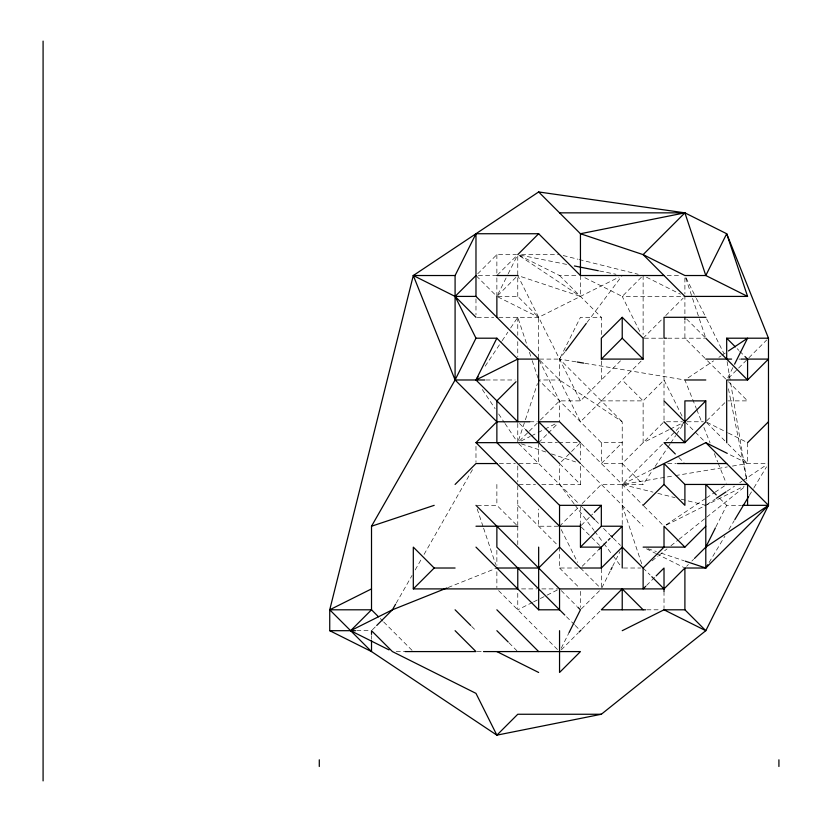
<?xml version="1.0" encoding="UTF-8"?>
<svg xmlns="http://www.w3.org/2000/svg" width="822" height="822" viewBox="0 0 822 822"><rect width="100%" height="100%" fill="white"/><g stroke="black" fill="none" stroke-linecap="round" stroke-linejoin="round"><path stroke-width="0.62" stroke-dasharray="4.11 3.08" d="M518.569 440.253L525.001 420.967M525.402 419.754L537.454 383.597M622.223 524.518L622.223 421.768L559.546 379.98L538.657 359.091L538.657 317.302L517.768 296.413L496.868 296.413L507.606 274.959M508.171 273.829L517.202 255.755M561.241 648.198L569.153 632.385M601.899 587.781L610.931 569.708M612.626 566.317L619.973 551.634M727.819 377.719L732.895 367.557M715.962 526.789L726.689 505.335L741.434 505.335M396.204 603.153L412.038 575.451M415.202 569.913L421.532 558.837M424.07 554.398L472.814 469.095M709.098 562.515L724.932 536.129M728.888 529.532L734.169 520.727M749.345 495.44L753.301 488.843M753.959 487.744L766.494 466.855M485.186 366.17L501.471 341.736M502.18 340.678L507.852 332.18M510.678 327.927L517.768 317.302L527.405 346.237M582.182 503.598L601.334 484.446L643.123 484.446L652.329 470.636M655.155 466.382L667.197 448.329M667.906 447.26L670.033 444.075M670.742 443.017L675.694 435.578M676.403 434.519L683.483 423.895M564.899 351.96L559.546 359.091L559.546 379.98L580.445 421.768L641.376 360.827M587.062 322.399L622.223 275.524M477.726 273.777L496.868 254.625L516.535 254.625M496.868 296.413L496.868 275.524L516.894 255.498M497.742 295.54L516.021 277.261M641.376 277.261L622.223 296.413L583.826 277.209M519.545 440.88L528.433 431.992M529.327 431.098L537.321 423.104M540.403 420.021L559.546 400.879L580.445 400.879L620.487 360.827M538.657 442.657L547.36 433.954M548.233 433.081L557.809 423.505M643.123 338.202L663.138 318.176M665.748 315.566L683.164 298.15M372.387 629.816L375.87 626.333M579.572 443.531L559.546 463.546L580.445 484.446L580.445 464.779M663.138 422.642L622.223 463.546L601.334 463.546L622.223 442.657L601.334 442.657L538.657 379.98L559.546 379.98M559.546 526.224L579.572 506.208M581.308 525.361L592.631 514.038M662.522 444.147L622.223 484.446L652.956 492.121M666.097 440.571L684.901 421.768L703.334 421.768M728.467 378.202L748.03 358.649M748.914 357.755L766.7 339.979M706.663 420.895L726.689 400.879M582.182 566.276L597.851 550.606M581.308 608.927L599.598 590.648M561.323 649.801L578.215 632.909M581.771 629.354L600.45 610.684M646.606 585.428L655.309 576.715M686.647 566.276L688.384 564.529M691.867 561.046L693.614 559.309M652.072 560.851L658.042 556.073M659.038 555.282L666.991 548.911M670.978 545.726L677.945 540.157M678.931 539.366L705.8 517.87M706.786 517.079L745.595 486.038M688.096 377.853L713.588 360.858M718.901 357.323L721.028 355.905M722.086 355.196L725.271 353.07M666.139 524.816L705.44 498.605M706.509 497.896L713.938 492.943M715.006 492.234L724.562 485.864M706.858 504.626L715.356 498.964M727.038 491.176L734.478 486.213M739.79 482.668L741.917 481.26M742.975 480.551L766.351 464.964M498.769 317.302L538.657 317.302L618.843 277.209M521.148 440.962L530.19 436.451M531.32 435.886L536.961 433.06M538.091 432.495L543.743 429.67M544.873 429.105L556.165 423.464M669.098 429.67L643.123 442.657L643.123 400.879L664.012 379.98L682.65 417.247M670.228 429.105L683.77 422.333M651.99 469.557L622.223 484.446L674.143 475.794M666.303 525.083L744.146 486.162M532.451 602.454L517.768 609.801L517.768 591.367M533.57 601.889L539.222 599.074M540.352 598.508L545.993 595.683M547.123 595.118L559.546 588.901M448.206 587.483L495.687 568.485M675.407 475.578L727.326 466.927M732.392 466.084L747.578 463.546L768.478 463.546M521.559 254.625L559.546 254.625M496.868 275.524L475.979 275.524L496.005 295.54M517.768 296.413L517.768 254.625L559.546 275.524L577.979 275.524M667.176 275.524L681.109 275.524M477.243 317.302L493.703 317.302M601.334 334.513L601.334 317.302L580.445 317.302L559.546 359.091L538.657 359.091M644.345 338.202L662.779 338.202M667.7 338.202L704.567 338.202M738.978 359.091L741.434 359.091M486.11 379.98L515.23 379.98M601.334 400.879L643.123 400.879L622.223 379.98M727.922 400.879L747.578 400.879L728.426 381.727M529.789 421.768L537.393 421.768M666.467 421.768L682.445 421.768M540.794 442.657L557.419 442.657M558.693 442.657L577.887 442.657M499.334 463.546L515.312 463.546M518.99 463.546L538.657 463.546L538.657 443.89M667.7 463.546L676.301 463.546M519.031 484.446L535.492 484.446M541.821 484.446L580.445 484.446M477.212 505.335L496.868 505.335L516.894 525.361M558.323 526.224L538.657 526.224L538.657 509.024M559.546 547.123L559.546 568.012L577.979 568.012M623.456 568.012L640.657 568.012M521.559 588.901L536.756 588.901M541.821 588.901L558.282 588.901M646.811 609.801L659.1 609.801M356.769 630.69L370.29 630.69M396.255 651.579L405.236 651.579M477.079 651.579L483.49 651.579M576.006 361.834L559.546 359.091L622.223 421.768M584.874 363.314L684.901 379.98L696.296 408.472M520.285 255.128L566.851 264.448M599.577 270.993L615.935 274.26M563.234 255.55L577.979 259.238M579.212 259.547L638.201 274.291M657.867 493.354L675.068 497.659M681.222 499.19L705.8 505.335M580.445 275.524L580.445 296.413L517.768 275.524L580.445 400.879M521.384 443.859L546.692 452.306M551.511 453.908L575.616 461.943M647.942 548.726L656.377 551.541M661.196 553.144L684.099 560.779M646.503 277.209L680.39 294.153M497.998 296.978L538.657 317.302M706.93 422.333L727.254 432.495M728.384 433.06L747.578 442.657L747.578 463.546L728.384 453.95M646.503 548.819L655.545 553.329M656.675 553.894L683.77 567.447M519.894 256.043L580.445 296.413M737.139 348.641L738.875 350.388M739.749 351.251L744.095 355.607M686.647 319.049L704.927 337.328M704.927 358.217L684.901 338.202L684.901 320.991M707.537 360.827L726.689 379.98M559.546 275.524L601.334 317.302M706.684 422.652L727.131 443.099M728.025 443.993L747.578 463.546M684.901 421.768L694.477 431.345M695.35 432.218L704.927 441.784M678.808 457.453L684.038 462.683M719.723 498.368L726.689 505.335M622.223 463.546L643.123 484.446M581.308 443.531L643.123 505.335M643.986 506.208L663.138 525.361M581.308 464.42L643.123 526.224M519.504 423.505L524.734 428.735M518.651 443.551L578.698 503.598M581.329 506.229L583.106 508.006M595.56 520.449L599.998 524.898M603.553 528.454L609.78 534.67M613.335 538.235L620.446 545.346M643.123 568.012L650.079 574.979M581.308 527.097L590.884 536.674M591.758 537.547L599.598 545.376M517.768 505.335L557.809 545.376M580.445 568.012L600.461 588.038M559.546 568.012L579.572 588.038M561.292 590.648L576.962 606.317M566.512 616.767L574.352 624.597M575.215 625.47L578.698 628.953M498.615 590.648L559.546 651.579M509.065 642.876L516.894 650.716M471.623 626.333L475.979 630.69M380.226 618.504L382.836 621.113M383.71 621.987L412.428 650.716M574.075 503.804L559.546 484.446L559.546 464.779M574.835 504.831L593.946 530.303M594.707 531.32L603.122 542.53M603.882 543.558L612.287 554.768M613.058 555.785L620.702 565.978M482.35 389.546L495.101 408.668M498.646 413.98L504.307 422.477M505.016 423.536L516.35 440.53M686.051 277.805L695.782 297.266M696.347 298.417L706.088 317.878M706.653 319.018L723.822 353.368M639.732 331.42L622.223 296.413L684.901 296.413L684.901 314.847M539.222 360.221L559.546 400.879L559.546 421.768M561.241 529.615L577.619 562.371M696.779 409.654L701.998 422.714M703.899 427.461L710.074 442.894M714.339 453.58L717.668 461.892M718.14 463.074L726.216 483.254M685.712 277.928L692.134 297.215M692.535 298.417L698.967 317.703M699.368 318.915L705.8 338.202M622.223 505.335L641.91 564.395M529.419 352.258L531.824 359.491M532.224 360.694L538.256 378.778M477.181 508.952L483.213 527.036M483.613 528.238L495.666 564.395M728.446 388.796L746.828 480.665M727.11 361.618L747.157 481.908M684.901 277.98L684.901 293.957M664.012 340.657L664.012 400.242M664.012 401.506L664.012 420.504M664.012 591.367L664.012 608.568M643.123 275.524L643.123 334.4M601.334 360.992L601.334 379.98M601.334 442.657L601.334 463.546M601.334 568.649L601.334 587.638M580.445 443.89L580.445 459.868M580.445 506.568L580.445 522.545M580.445 591.367L580.445 607.345M517.768 317.302L517.768 335.212M517.768 341.613L517.768 356.954M517.768 423.474L517.768 442.657M517.768 466.012L517.768 481.99M517.768 485.668L517.768 525.001M517.768 526.224L517.768 544.667M496.868 254.625L496.868 274.291M496.868 484.446L496.868 505.335M496.868 550.288L496.868 565.485M496.868 571.701L496.868 587.679M475.979 298.869L475.979 314.847M475.979 446.346L475.979 462.324M371.513 635.612L371.513 639.29"/><path stroke-width="1.23" d="M371.513 640.523L371.513 651.579L329.735 609.801L413.302 275.524L538.657 191.947L684.901 212.847L726.689 233.736L768.478 338.202L768.478 505.335L705.8 630.69L601.334 714.256L496.868 735.156L371.513 651.579L329.735 630.69L329.735 609.801L371.513 588.901M389.022 649.894L350.624 630.69L371.513 609.801L371.513 526.224L455.09 379.98L455.09 275.524L475.979 233.736L538.657 233.736L580.445 275.524L664.012 275.524M484.846 379.98L455.09 379.98L413.302 275.524L455.09 296.413L475.979 338.202L455.09 379.98L496.868 421.768L529.789 421.768M496.868 338.202L475.979 379.98L517.768 421.768L517.768 359.091L496.868 338.202L475.979 338.202M569.153 632.385L580.445 609.801L577.835 607.191M610.931 569.708L612.061 567.447M734.591 364.167L747.578 338.202L728.456 350.943M694.477 558.436L705.8 547.123L715.397 527.919M395.577 604.262L392.413 609.801L376.743 625.47M475.979 505.335L559.546 588.901L664.012 588.901L684.901 568.012L705.8 568.012L707.773 564.714M734.827 519.627L748.678 496.539M478.106 376.795L475.979 379.98L517.768 359.091L538.657 359.091L538.657 442.657L475.979 442.657L496.868 421.768M565.67 350.932L586.302 323.416M475.979 317.302L455.09 296.413L475.979 275.524M517.768 254.625L538.657 233.736M516.021 381.727L496.868 400.879L496.868 442.657L559.546 505.335L559.546 547.123L538.657 568.012L496.868 568.012M455.09 484.446L475.979 463.546L496.868 463.546M622.223 317.302L601.334 338.202L601.334 359.091L643.123 359.091L643.123 338.202L622.223 317.302L622.223 338.202L601.334 359.091M434.191 568.012L413.302 547.123L413.302 588.901L434.191 568.012L455.09 568.012M594.368 512.301L601.334 505.335L601.334 526.224L580.445 547.123L601.334 547.123L601.334 568.012L580.445 568.012L559.546 547.123M675.324 453.98L664.012 442.657L684.901 442.657L705.8 421.768L705.8 400.879L684.901 421.768L664.012 400.879M598.724 549.733L606.554 541.893M608.301 540.157L610.037 538.42M611.784 536.674L622.223 526.224L601.334 526.224M643.123 505.335L664.012 484.446L664.012 464.779M601.334 568.012L622.223 547.123L643.123 568.012L643.123 588.901L645.732 586.292M747.578 442.657L768.478 421.768M579.109 632.026L580.887 630.248M643.123 609.801L622.223 588.901L601.334 609.801L645.578 609.801M643.123 568.012L664.012 547.123L664.012 526.224L684.901 547.123L705.8 526.224M656.182 575.852L664.012 568.012L664.012 591.367M685.301 561.179L705.8 568.012L768.478 505.335L705.8 442.657L653.141 468.992M716.424 498.255L725.98 491.885M705.8 547.123L768.478 505.335L742.667 505.335M350.624 630.69L392.413 609.801L447.014 587.956M622.223 630.69L664.012 609.801L684.901 609.801L705.8 630.69L664.012 609.801M371.513 526.224L434.191 505.335M559.546 212.847L684.901 212.847L705.8 275.524L747.578 296.413L726.689 233.736L705.8 275.524L684.901 275.524L643.123 254.625L580.445 233.736L538.657 191.947M413.302 275.524L455.09 275.524M496.868 275.524L517.768 275.524M455.09 296.413L475.979 296.413L538.657 359.091M747.578 296.413L684.901 296.413L643.123 254.625L684.901 212.847L580.445 233.736L580.445 275.524M705.8 317.302L664.012 317.302L664.012 338.202L666.467 338.202M726.689 359.091L726.689 338.202L768.478 338.202M705.8 359.091L731.601 359.091M741.434 359.091L768.478 359.091L747.578 379.98L726.689 379.98L726.689 442.657M684.901 379.98L705.8 379.98M705.8 400.879L684.901 400.879L684.901 442.657L664.012 421.768M677.534 463.546L726.689 463.546M664.885 464.42L684.901 484.446L747.578 484.446L747.578 505.335M559.546 505.335L601.334 505.335M475.979 526.224L517.768 526.224M580.445 526.224L559.546 526.224L475.979 442.657M643.123 547.123L684.901 547.123M413.302 588.901L517.768 588.901L517.768 568.012M329.735 609.801L371.513 609.801L378.48 616.767M475.979 547.123L538.657 609.801L559.546 609.801L559.546 588.901M329.735 630.69L355.546 630.69M405.236 651.579L475.979 651.579L455.09 630.69M483.49 651.579L580.445 651.579L559.546 672.478L559.546 630.69M601.334 714.256L517.768 714.256L496.868 735.156L475.979 693.367L392.413 651.579L371.513 630.69L371.513 634.379M577.28 362.04L583.61 363.098M574.403 265.958L598.313 270.736M705.8 442.657L727.254 453.384M496.868 651.579L538.657 672.478M726.689 338.202L735.392 346.905M744.968 356.481L747.578 359.091L747.578 379.98L705.8 338.202M622.223 338.202L643.123 359.091M716.239 494.885L705.8 484.446L705.8 568.012M664.012 484.446L684.901 505.335L684.901 484.446M580.445 442.657L559.546 421.768L538.657 421.768L580.445 463.546M525.597 429.598L559.546 463.546M584 508.89L594.666 519.566M610.674 535.564L612.452 537.341M651.825 576.715L664.012 588.901M564.776 615.02L496.868 547.123L496.868 526.224M496.868 609.801L538.657 651.579M496.868 630.69L508.191 642.003M455.09 609.801L470.759 625.47M778.917 759.805L778.917 766.494M684.901 317.302L684.901 319.758M684.901 568.012L684.901 609.801M622.223 526.224L622.223 568.012M622.223 588.901L622.223 609.801M580.445 523.768L580.445 547.123M538.657 547.123L538.657 609.801M496.868 296.413L496.868 317.302M475.979 233.736L475.979 296.413M319.285 759.805L319.285 766.494M43.083 41.1L43.083 780.9"/></g></svg>
